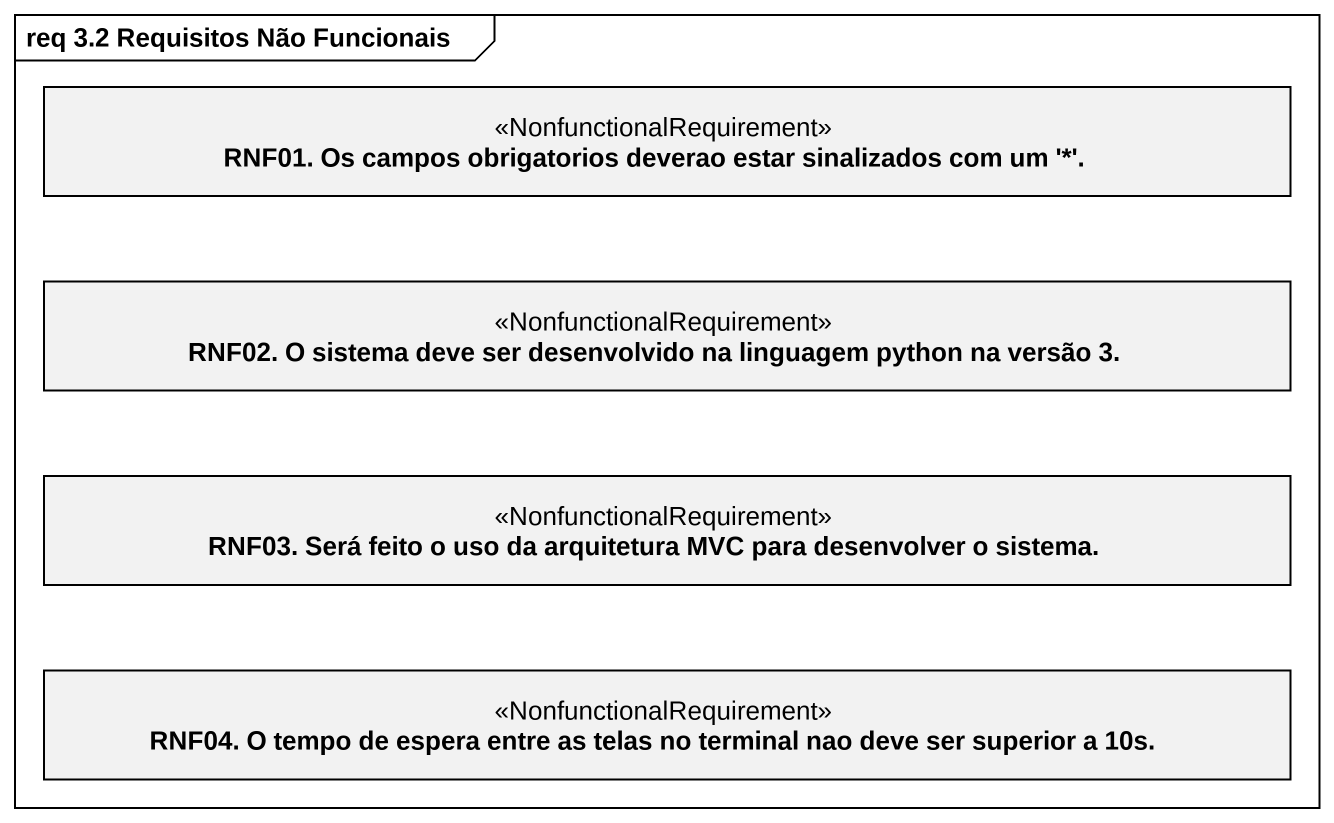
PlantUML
@startuml
mainframe req 3.2 Requisitos Não Funcionais
hide circle
hide empty members
class "RNF01. Os campos obrigatorios deverao estar sinalizados com um '*'." as RNF01_Os_campos <<NonfunctionalRequirement>>
class "RNF02. O sistema deve ser desenvolvido na linguagem python na versão 3." as RNF02_O_sistema_deve_ser <<NonfunctionalRequirement>>
class "RNF03. Será feito o uso da arquitetura MVC para desenvolver o sistema." as RNF03_Será_feito_o_uso_da <<NonfunctionalRequirement>>
class "RNF04. O tempo de espera entre as telas no terminal nao deve ser superior a 10s." as RNF04_O_tempo_de_espera <<NonfunctionalRequirement>>
@enduml
